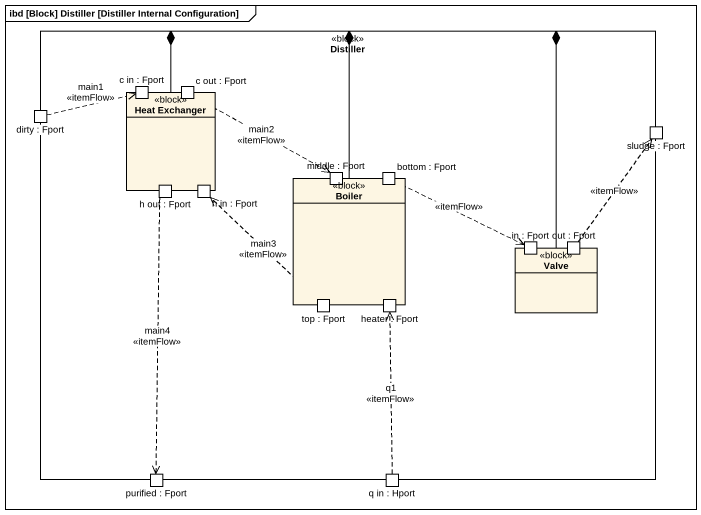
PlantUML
@startuml
mainframe ibd [Block] Distiller [Distiller Internal Configuration]
rectangle Distiller <<block>> {
  rectangle "Heat Exchanger" as Heat_Exchanger <<block>> {
    port "c in : Fport" as c_in <<FlowPort>>
    port "c out : Fport" as c_out <<FlowPort>>
    port "h out : Fport" as h_out <<FlowPort>>
    port "h in : Fport" as h_in <<FlowPort>>
  }
  port "dirty : Fport" as dirty <<FlowPort>>
  port "sludge : Fport" as sludge <<FlowPort>>
  rectangle Boiler <<block>> {
    port "middle : Fport" as middle <<FlowPort>>
    port "bottom : Fport" as bottom_ <<FlowPort>>
    port "top : Fport" as top_ <<FlowPort>>
    port "heater : Fport" as heater <<FlowPort>>
  }
  rectangle Valve <<block>> {
    port "in : Fport" as in <<FlowPort>>
    port "out : Fport" as out <<FlowPort>>
  }
  port "purified : Fport" as purified <<FlowPort>>
  port "q in : Hport" as q_in <<FlowPort>>
}
Heat_Exchanger --* Distiller
c_out .right.> middle : main2\n<<itemFlow>>
dirty .right.> c_in : main1\n<<itemFlow>>
bottom_ .right.> in : <<itemFlow>>
h_out ..> purified : main4\n<<itemFlow>>
Boiler --* Distiller
Valve -left-* Distiller
out .up.> sludge : <<itemFlow>>
top_ .up.> h_in : main3\n<<itemFlow>>
q_in .up.> heater : q1\n<<itemFlow>>
@enduml
